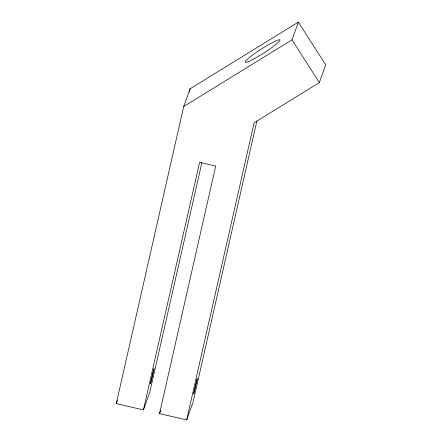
<?xml version="1.0" encoding="UTF-8"?>
<svg xmlns="http://www.w3.org/2000/svg" width="442" height="442" viewBox="0 0 442 442"><rect width="100%" height="100%" fill="white"/><g stroke="black" fill="none" stroke-linecap="round" stroke-linejoin="round"><path stroke-width="0.66" d="M116.274 403.629L183.69 106.522L190.06 88.82L298.383 22.1L325.726 64.897L319.351 82.604L254.095 122.793L186.684 419.9L159.523 413.624L215.702 166.037L199.607 162.319L143.435 409.905L116.274 403.629L117.412 400.463M189.314 92.118L190.06 88.82M201.883 162.678L149.805 392.198L143.435 409.905M256.874 120.937L193.055 402.198L186.684 419.9M183.69 106.522L292.013 39.802L298.383 22.1M159.523 413.624L160.661 410.463M292.013 39.802L319.351 82.604M150.495 383.689L153.982 368.75L150.495 383.689M193.745 393.684L197.231 378.744L193.745 393.684M254.095 58.769A20.652 2.321 -32.6 0 0 280.018 40.056A20.652 2.321 -32.6 0 0 253.597 54.322A20.652 2.321 -32.6 0 0 254.095 58.769"/></g></svg>
